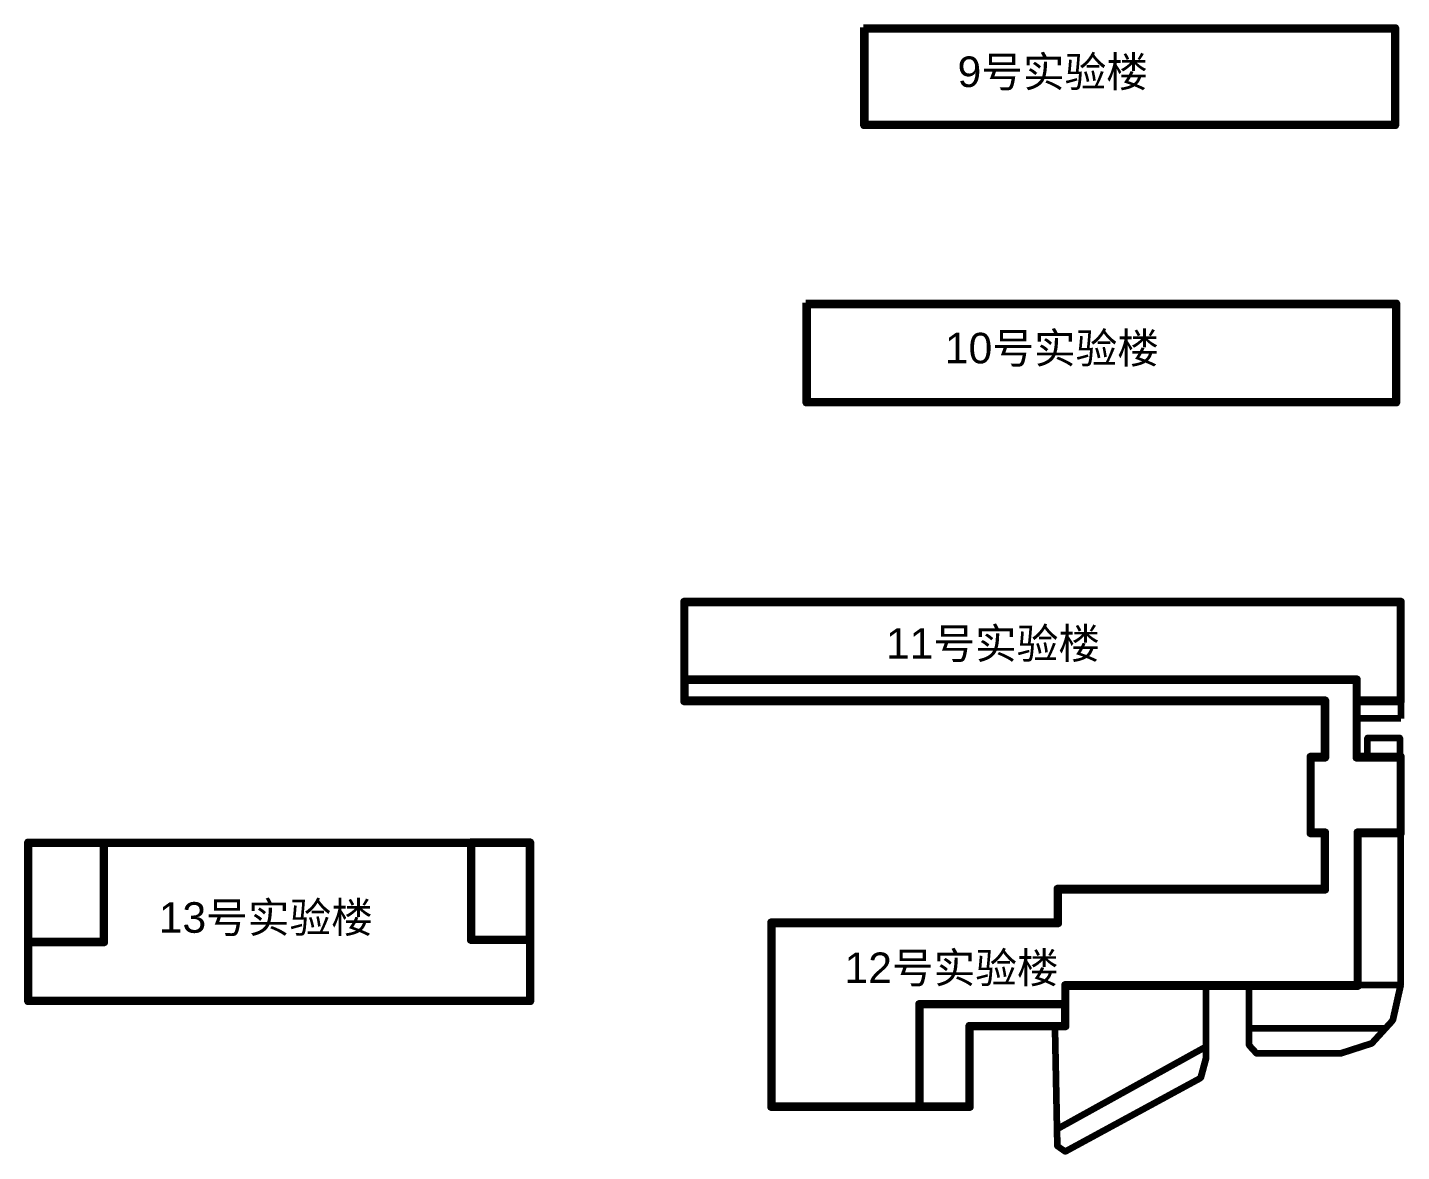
# Model space of a CAD drawing. Header units: millimetres. Extents: x -326080 to 309193, y -226399 to 796887.
# Drawn here: x -326080 to -146148, y -226399 to -79273 of the extents above; entities that cross this region are included whole.
import ezdxf

# ---------------------------------------------------------------- set-up
doc = ezdxf.new("R2010")
doc.units = ezdxf.units.MM
doc.layers.add('wall-floor', color=7, linetype='Continuous')
doc.styles.get("Standard").update_dxf_attribs({"font": 'arial.ttf'})

msp = doc.modelspace()

# ---------------------------------------------------------------- linework, layer by layer
at = {"layer": 'wall-floor', "linetype": 'ByBlock', "lineweight": 211}
msp.add_line((-191279.627, -223462.043), (-171723.638, -212641.797), dxfattribs=at)
for points in [[(-216584.153, -79273.369), (-146882.56, -79273.369), (-146882.56, -92150.504), (-216584.153, -92150.504)], [(-216344.153, -79513.369), (-147122.56, -79513.369), (-147122.56, -91910.504), (-216344.153, -91910.504)], [(-224141.45, -115321.087), (-146748.239, -115321.087), (-146748.239, -128447.422), (-224141.45, -128447.422)], [(-223901.45, -115561.087), (-146988.239, -115561.087), (-146988.239, -128207.422), (-223901.45, -128207.422)], [(-146253.761, -169718.816), (-151907.521, -169718.816), (-151907.521, -167523.32), (-146253.761, -167523.32)], [(-146388.199, -174670.821), (-150591.486, -174670.821), (-150591.486, -172252.845), (-146388.199, -172252.845)], [(-151763.188, -184816.947), (-146290.602, -184816.947), (-146290.602, -204628.546), (-151763.188, -204628.546)], [(-326080.414, -185858.964), (-260150.172, -185858.964), (-260150.172, -206810.967), (-326080.414, -206810.967)], [(-325840.414, -186098.964), (-316210.891, -186098.964), (-316210.891, -198848.545), (-325840.414, -198848.545)], [(-268125.782, -186098.964), (-268125.782, -198801.035), (-260390.172, -198801.035), (-260390.172, -206570.967), (-325840.414, -206570.967), (-325840.414, -199088.545), (-315970.891, -199088.545), (-315970.891, -186098.964)], [(-260390.172, -186098.964), (-267885.782, -186098.964), (-267885.782, -198561.035), (-260390.172, -198561.035)], [(-190282.623, -209853.683), (-190282.623, -207260.431), (-209177.178, -207260.431), (-209177.178, -220412.846), (-202821.736, -220412.846), (-202821.736, -209853.683)]]:
    msp.add_lwpolyline(points, close=True, dxfattribs=at)
for points in [[(-151763.188, -184816.947), (-146148.199, -184816.947), (-146148.199, -174670.821), (-151907.521, -174670.821), (-151907.521, -167523.32), (-146148.199, -167523.32), (-146148.199, -154357.401), (-240189.531, -154357.401), (-240189.531, -167523.32), (-156303.812, -167523.32)], [(-146388.199, -167283.32), (-151907.521, -167283.32), (-151907.521, -164526.208), (-239949.531, -164526.208), (-239949.531, -154597.401), (-146388.199, -154597.401), (-146388.199, -167283.32), (-151907.521, -167283.32)], [(-240189.531, -164526.208), (-240189.531, -167523.32), (-156303.812, -167523.32), (-156303.812, -174670.821), (-158172.701, -174670.821), (-158172.701, -184816.947), (-156303.812, -184816.947), (-156303.812, -191944.029), (-191281.231, -191944.029), (-191281.231, -196341.129), (-228761.608, -196341.129), (-228761.608, -220652.846), (-202821.736, -220652.846)], [(-146388.199, -174910.821), (-146388.199, -184576.947), (-152003.188, -184576.947), (-152003.188, -204549.541), (-156063.812, -204549.541), (-190282.623, -204549.541), (-190282.623, -207020.431), (-209417.178, -207020.431), (-209417.178, -220412.846), (-228521.608, -220412.846), (-228521.608, -196581.129), (-191041.231, -196581.129), (-191041.231, -192184.029), (-156063.812, -192184.029), (-156063.812, -184576.947), (-157932.701, -184576.947), (-157932.701, -174910.821), (-156063.812, -174910.821), (-156063.812, -167283.32), (-239949.531, -167283.32), (-239949.531, -164766.208), (-152147.521, -164766.208), (-152147.521, -167283.32), (-152147.521, -174910.821), (-146388.199, -174910.821), (-146388.199, -184576.947), (-152003.188, -184576.947)], [(-239949.531, -164766.208), (-239949.531, -167283.32), (-156063.812, -167283.32), (-156063.812, -174910.821)], [(-190042.623, -209853.683), (-190042.623, -204789.541), (-156063.812, -204789.541), (-152003.188, -204789.541), (-151763.188, -204789.541), (-151763.188, -204549.541), (-151763.188, -184816.947), (-146388.199, -184816.947)], [(-326080.414, -199088.545), (-326080.414, -185858.964), (-315970.891, -185858.964)], [(-325840.414, -198848.545), (-325840.414, -186098.964), (-316210.891, -186098.964)], [(-260150.172, -198801.035), (-260150.172, -185858.964), (-268125.782, -185858.964)], [(-267885.782, -186098.964), (-260390.172, -186098.964), (-260390.172, -198561.035)], [(-191561.552, -210360.456), (-191232.159, -225667.937), (-190181.342, -226398.646), (-172408.951, -216762.45), (-171723.638, -214159.308), (-171723.638, -204789.541)], [(-146290.602, -204628.546), (-147323.096, -209302.872), (-150054.524, -212260.728), (-154083.367, -213580.384), (-165122.842, -213580.384), (-166078.833, -212511.006), (-166078.833, -204789.541)], [(-209417.178, -220652.846), (-202821.736, -220652.846), (-202581.736, -220645.76), (-202581.736, -220412.846), (-202581.736, -210093.683), (-190282.623, -210093.683), (-190042.623, -210093.683), (-190042.623, -209853.683), (-190042.623, -207020.431)], [(-190282.623, -207260.431), (-190282.623, -209853.683)], [(-147323.096, -209302.872), (-148251.611, -210308.359), (-166078.833, -210308.359)], [(-171723.638, -214159.308), (-171723.638, -214159.308)], [(-202821.736, -220412.846), (-209177.178, -220412.846)]]:
    msp.add_lwpolyline(points, dxfattribs=at)

# ---------------------------------------------------------------- texts
for s, p in [('9号实验楼', (-204287.692, -87067.409)), ('10号实验楼', (-205951.428, -123236.17)), ('11号实验楼', (-213665.491, -161899.943)), ('13号实验楼', (-308893.022, -197767.314)), ('12号实验楼', (-219092.3, -204352.621))]:
    msp.add_text(s, height=4000, dxfattribs=at).set_placement(p)

doc.saveas('drawing.dxf')
